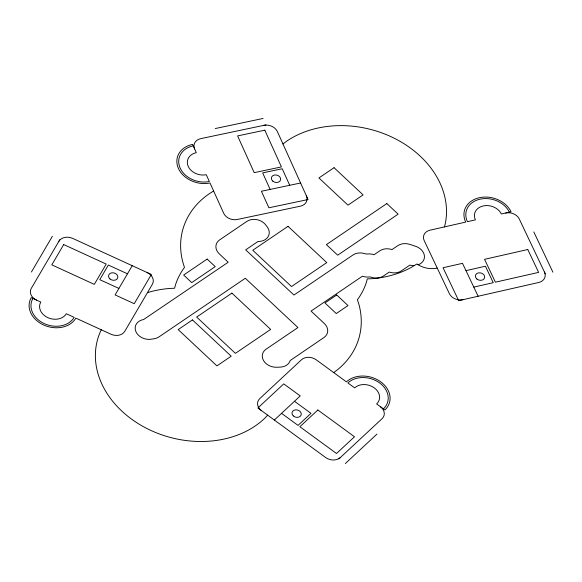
<?xml version="1.0" encoding="UTF-8"?>
<svg xmlns="http://www.w3.org/2000/svg" width="582" height="582" viewBox="0 0 582 582"><rect width="100%" height="100%" fill="white"/><g stroke="black" fill="none" stroke-linecap="round" stroke-linejoin="round"><path stroke-width="0.87" d="M444.43 226.907L445.041 224.71A95.535 75.18 14.9 0 0 396.648 139.476A95.535 75.18 14.9 0 0 286.81 141.077L282.947 143.943M101.304 329.798L100.591 331.209A95.535 75.18 14.9 0 0 145.238 427.646A95.535 75.18 14.9 0 0 264.919 418.072L267.662 415.155M31.435 272.005L52.38 236.292M59.822 239.704L31.261 288.41A10.614 8.352 14.9 0 0 36.542 300.101M132.23 265.698L115.098 294.921L134.231 303.695L151.364 274.471L72.714 238.402A10.614 8.352 14.9 0 0 58.869 241.326M274.355 420.044L300.239 395.927L283.747 383.88L257.87 407.997L325.658 457.525A10.614 8.352 14.9 0 0 340.375 457.517M338.935 458.856L382.076 418.676A10.614 8.352 14.9 0 0 380.301 406.622M345.344 463.541L376.983 434.077M333.697 372.575L337.451 369.788A95.535 75.18 14.9 0 0 359.079 304.99L357.406 299.665L358.141 298.733A95.535 75.18 14.9 0 0 366.224 282.845L367.322 278.894L372.393 278.654A95.535 75.18 14.9 0 0 412.02 266.985L416.887 263.966L418.189 264.774L419.127 264.403A12.506 9.836 14.9 0 0 424.3 255.091A12.506 9.836 14.9 0 0 415.526 246.273L409.815 244.389A12.506 9.836 14.9 0 0 397.855 245.626L391.999 249.598L391.097 249.314A12.506 9.836 14.9 0 0 379.893 250.777L374.044 254.749L373.135 254.465A12.506 9.836 14.9 0 0 367.14 254.028L365.416 253.832A12.506 9.836 14.9 0 0 353.048 254.923L293.946 295.059L245.684 249.853L258.03 241.465L259.121 241.457A12.506 9.836 14.9 0 0 267.909 227.962A41.126 32.359 14.9 0 0 265.807 225.023A12.506 9.836 14.9 0 0 246.87 221.393L219.669 239.864A12.506 9.836 14.9 0 0 219.327 253.919L228.209 262.235L143.638 319.518A12.506 9.836 14.9 0 0 135.781 331.34A12.506 9.836 14.9 0 0 151.371 339.197L154.332 338.695A12.506 9.836 14.9 0 0 159.017 336.869L245.32 278.261L297.94 327.557L266.039 349.222A12.506 9.836 14.9 0 0 263.559 360.629A12.506 9.836 14.9 0 0 276.603 367.257L280.182 367.133A12.506 9.836 14.9 0 0 290.192 360.534L323.948 337.538A12.506 9.836 14.9 0 0 324.29 323.483L311.057 311.086L362.411 276.21L363.313 276.501A12.506 9.836 14.9 0 0 369.308 276.937L371.032 277.134A12.506 9.836 14.9 0 0 383.407 276.035L389.256 272.063L390.166 272.347A12.506 9.836 14.9 0 0 401.362 270.885L409.881 265.101A12.506 9.836 14.9 0 0 413.504 265.552L414.377 265.523M213.638 191.005L209.578 193.522A95.535 75.18 14.9 0 0 182.813 262.133L184.479 267.458L183.752 268.397A95.535 75.18 14.9 0 0 175.669 284.278L174.564 288.236L169.493 288.468A95.535 75.18 14.9 0 0 148.548 292.302L147.435 292.673M465.978 270.637L485.432 266.221L493.238 282.685L473.792 287.101M215.224 128.549L263.093 118.459M266.003 124.89L200.717 138.647A10.614 8.352 14.9 0 0 194.657 148.977M300.588 182.995L261.42 191.252L268.884 207.789L308.06 199.531L277.352 131.547A10.614 8.352 14.9 0 0 263.828 125.348M437.213 268.047L435.467 268.375A21.228 16.711 14.9 0 1 417.738 264.512M127.473 273.816L108.347 265.043L99.777 279.658L118.903 288.432M294.485 401.289L310.977 413.336L298.035 425.391L281.55 413.344M533.81 231.942L552.9 272.18M545.334 273.896L519.304 219.028A10.614 8.352 14.9 0 0 505.671 213.005M478.128 296.245L462.508 263.326L443.055 267.742L458.674 300.661L538.648 282.503A10.614 8.352 14.9 0 0 544.468 272.063M289.705 185.287L282.241 168.751L262.657 172.883L270.121 189.419M509.345 212.168A22.88 18.006 14.9 0 0 479.961 199.19A22.88 18.006 14.9 0 0 467.419 221.691L475.414 219.872A14.157 11.138 14.9 0 1 483.176 205.955A14.157 11.138 14.9 0 1 501.349 213.987L511.076 211.775A24.771 19.49 14.9 0 0 479.27 197.727A24.771 19.49 14.9 0 0 465.687 222.084L430.025 230.181A10.614 8.352 14.9 0 0 424.205 240.613L449.369 293.655A10.614 8.352 14.9 0 0 462.996 299.679M193.246 145.856A22.88 18.006 14.9 0 0 180.187 168.125A22.88 18.006 14.9 0 0 209.345 181.504L206.275 174.702A14.157 11.138 14.9 0 1 188.241 166.43A14.157 11.138 14.9 0 1 196.316 152.659L192.584 144.387A24.771 19.49 14.9 0 0 178.448 168.496A24.771 19.49 14.9 0 0 210.007 182.974L223.699 213.288A10.614 8.352 14.9 0 0 237.23 219.487L300.341 206.188A10.614 8.352 14.9 0 0 306.401 195.858M383.414 408.899A22.88 18.006 14.9 0 0 379.588 382.92A22.88 18.006 14.9 0 0 347.869 382.927L354.649 387.881A14.157 11.138 14.9 0 1 374.27 387.874A14.157 11.138 14.9 0 1 376.634 403.944L384.884 409.968A24.771 19.49 14.9 0 0 380.744 381.85A24.771 19.49 14.9 0 0 346.406 381.857L316.172 359.771A10.614 8.352 14.9 0 0 301.461 359.778L259.761 398.619A10.614 8.352 14.9 0 0 261.529 410.674M32.927 298.442A22.88 18.006 14.9 0 0 44.312 323.643A22.88 18.006 14.9 0 0 74.161 317.35L66.297 313.749A14.157 11.138 14.9 0 1 47.833 317.641A14.157 11.138 14.9 0 1 40.791 302.051L31.224 297.664A24.771 19.49 14.9 0 0 43.548 324.945A24.771 19.49 14.9 0 0 75.864 318.136L110.936 334.221A10.614 8.352 14.9 0 0 124.788 331.296L152.397 284.212A10.614 8.352 14.9 0 0 147.115 272.522M63.707 244.571L51.805 264.868L94.32 284.365L106.215 264.068L63.707 244.571M317.845 409.99L299.868 426.73L336.512 453.502L354.489 436.762L317.845 409.99M334.039 167.689L318.929 177.947L347.985 205.162L363.095 194.905L334.039 167.689M207.148 259.07L183.643 275.031L191.718 282.597L215.224 266.629L207.148 259.07M288.032 226.318L252.77 250.26L291.509 286.548L326.771 262.606L288.032 226.318M192.453 319.911L178.187 329.601L216.926 365.889L231.2 356.199L192.453 319.911M231.912 293.117L196.651 317.059L235.397 353.347L270.652 329.405L231.912 293.117M386.826 203.569L326.386 244.615L337.684 255.192L398.124 214.147L386.826 203.569M336.709 294.979L324.96 302.96L336.258 313.545L348.014 305.565L336.709 294.979M527.787 249.518L484.559 259.332L495.406 282.19L538.626 272.376L527.787 249.518M264.81 130.172L237.609 135.904L254.203 172.65L281.412 166.918L264.81 130.172M476.934 279.062A4.721 3.71 14.9 0 0 484.602 277.781A4.721 3.71 14.9 0 0 478.593 272.849A4.721 3.71 14.9 0 0 476.934 279.062M272.842 181.162A4.721 3.71 14.9 0 0 280.553 179.998A4.721 3.71 14.9 0 0 274.646 174.993A4.721 3.71 14.9 0 0 272.842 181.162M293.299 415.912A4.721 3.71 14.9 0 0 301.112 415.053A4.721 3.71 14.9 0 0 295.474 409.852A4.721 3.71 14.9 0 0 293.299 415.912M110.027 278.989A4.721 3.71 14.9 0 0 117.739 277.818A4.721 3.71 14.9 0 0 111.831 272.812A4.721 3.71 14.9 0 0 110.027 278.989"/></g></svg>
